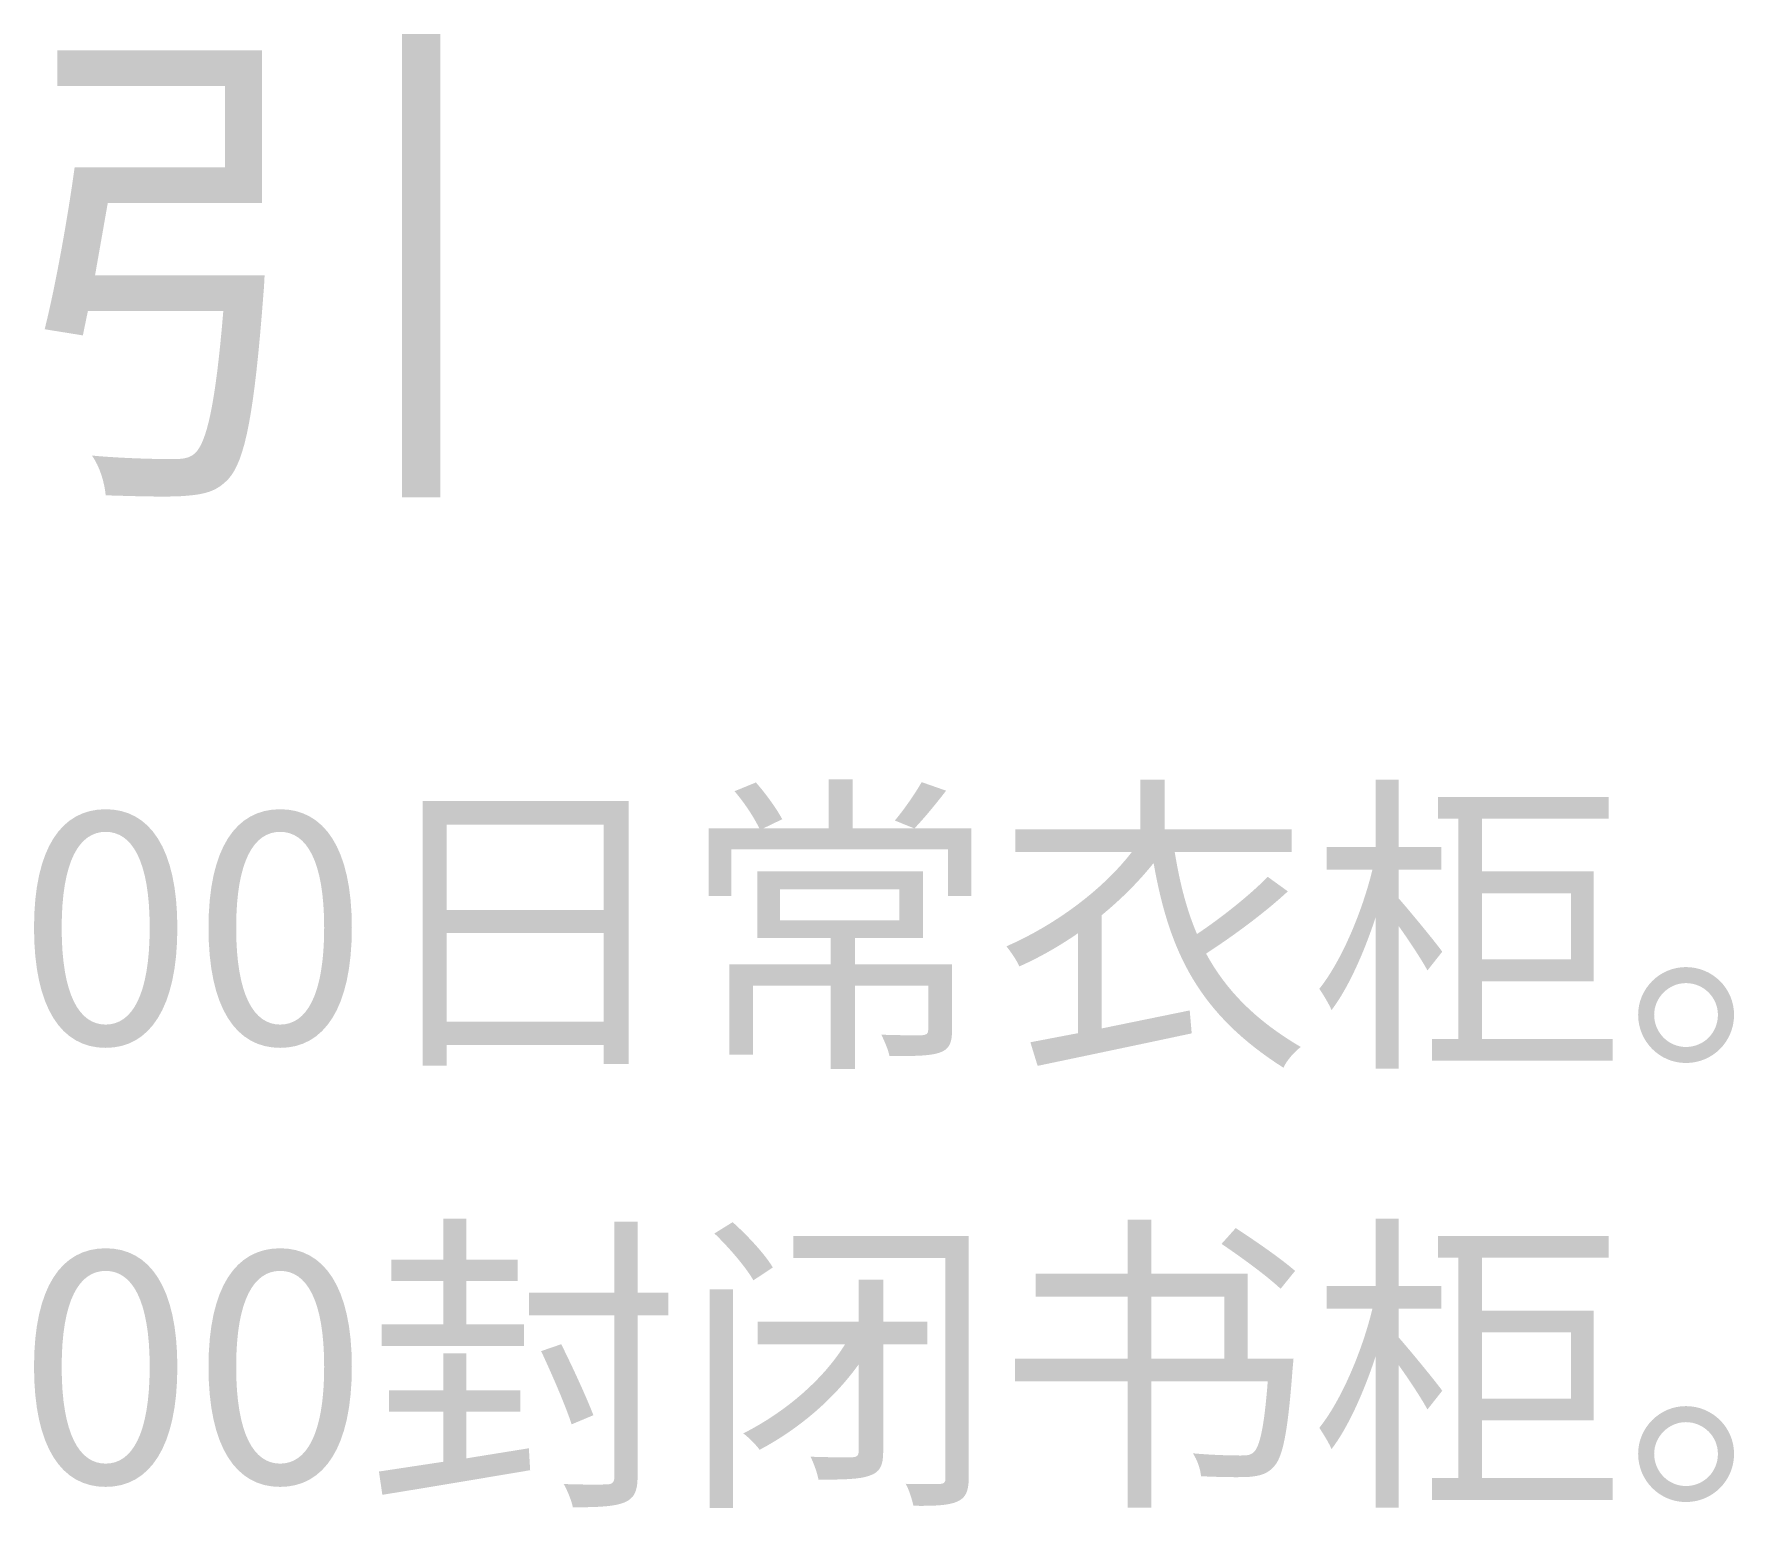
# Model space of a CAD drawing. Header units: millimetres. Extents: x -4600 to 229000, y -4300 to 19460.
# Drawn here: x 101007 to 102556, y 14572 to 15915 of the extents above; entities that cross this region are included whole.
import ezdxf

# ---------------------------------------------------------------- set-up
doc = ezdxf.new("R2010")
doc.units = ezdxf.units.MM
doc.header["$LTSCALE"] = 100
doc.layers.add('A-NOTE', color=7, linetype='Continuous', lineweight=18)

# ---------------------------------------------------------------- blocks, each defined once
blk = doc.blocks.new('A03_SHEET')
at = {"layer": 'A-NOTE'}
for points in [[(21342.1, 15915), (21342.1, 15492.9), (21376.9, 15492.9), (21376.9, 15915), (21342.1, 15915)], [(21379.8, 14835.7), (21379.8, 14798.4), (21332.5, 14798.4), (21332.5, 14778.9), (21379.8, 14778.9), (21379.8, 14739.4), (21323.6, 14739.4), (21323.6, 14719.6), (21453.4, 14719.6), (21453.4, 14739.4), (21400.7, 14739.4), (21400.7, 14778.9), (21447.4, 14778.9), (21447.4, 14798.4), (21400.7, 14798.4), (21400.7, 14835.7), (21379.8, 14835.7)], [(21622.5, 14771.2), (21622.5, 14572.1), (21643.7, 14572.1), (21643.7, 14771.2), (21622.5, 14771.2)]]:
    blk.add_hatch(color=256, dxfattribs=at).paths.add_polyline_path(points)
h = blk.add_hatch(color=256, dxfattribs=at)
edge = h.paths.add_edge_path()
edge.add_spline(control_points=[(21043.8, 15793.5), (21037.4, 15746.6), (21026.2, 15684.5), (21016.5, 15646)], knot_values=[0, 0, 0, 0, 1, 1, 1, 1], degree=3, periodic=0)
edge.add_line((21016.5, 15646), (21051.3, 15640.4))
edge.add_line((21051.3, 15640.4), (21055.9, 15662.7))
edge.add_line((21055.9, 15662.7), (21179.3, 15662.7))
edge.add_spline(control_points=[(21179.3, 15662.7), (21172.3, 15578.7), (21164.4, 15543), (21153.3, 15532.8)], knot_values=[0, 0, 0, 0, 1, 1, 1, 1], degree=3, periodic=0)
edge.add_spline(control_points=[(21153.3, 15532.8), (21148.2, 15528.6), (21143.1, 15527.7), (21132.9, 15527.7), (21121.8, 15527.7), (21090.7, 15528.1), (21059.6, 15530.9)], knot_values=[0, 0, 0, 0, 1, 1, 1, 2, 2, 2, 2], degree=3, periodic=0)
edge.add_spline(control_points=[(21059.6, 15530.9), (21066.6, 15521.2), (21071.2, 15505.9), (21072.1, 15494.7)], knot_values=[0, 0, 0, 0, 1, 1, 1, 1], degree=3, periodic=0)
edge.add_spline(control_points=[(21072.1, 15494.7), (21101.8, 15493.8), (21131.1, 15492.9), (21145.9, 15494.3), (21163.1, 15495.7), (21173.3, 15498.5), (21183.5, 15509.1), (21199.2, 15525.8), (21207.6, 15569.4), (21215.9, 15678.9)], knot_values=[0, 0, 0, 0, 1, 1, 1, 2, 2, 2, 3, 3, 3, 3], degree=3, periodic=0)
edge.add_spline(control_points=[(21215.9, 15678.9), (21216.4, 15684), (21216.9, 15695.1), (21216.9, 15695.1)], knot_values=[0, 0, 0, 0, 1, 1, 1, 1], degree=3, periodic=0)
edge.add_line((21216.9, 15695.1), (21062.4, 15695.1))
edge.add_line((21062.4, 15695.1), (21074, 15761))
edge.add_line((21074, 15761), (21214.5, 15761))
edge.add_line((21214.5, 15761), (21214.5, 15900.2))
edge.add_line((21214.5, 15900.2), (21028.1, 15900.2))
edge.add_line((21028.1, 15900.2), (21028.1, 15867.7))
edge.add_line((21028.1, 15867.7), (21180.7, 15867.7))
edge.add_line((21180.7, 15867.7), (21180.7, 15793.5))
edge.add_line((21180.7, 15793.5), (21043.8, 15793.5))
h = blk.add_hatch(color=256, dxfattribs=at)
edge = h.paths.add_edge_path()
edge.add_spline(control_points=[(21645.1, 15225.1), (21653.7, 15215.3), (21663.1, 15201), (21667.7, 15191.2)], knot_values=[0, 0, 0, 0, 1, 1, 1, 1], degree=3, periodic=0)
edge.add_line((21667.7, 15191.2), (21621.6, 15191.2))
edge.add_line((21621.6, 15191.2), (21621.6, 15129.7))
edge.add_line((21621.6, 15129.7), (21642.2, 15129.7))
edge.add_line((21642.2, 15129.7), (21642.2, 15172.3))
edge.add_line((21642.2, 15172.3), (21839.6, 15172.3))
edge.add_line((21839.6, 15172.3), (21839.6, 15129.7))
edge.add_line((21839.6, 15129.7), (21860.8, 15129.7))
edge.add_line((21860.8, 15129.7), (21860.8, 15191.2))
edge.add_line((21860.8, 15191.2), (21752.8, 15191.2))
edge.add_line((21752.8, 15191.2), (21752.8, 15235.9))
edge.add_line((21752.8, 15235.9), (21731, 15235.9))
edge.add_line((21731, 15235.9), (21731, 15191.2))
edge.add_line((21731, 15191.2), (21671.2, 15191.2))
edge.add_line((21671.2, 15191.2), (21688.6, 15199.6))
edge.add_spline(control_points=[(21688.6, 15199.6), (21683.8, 15208.7), (21673.7, 15222.8), (21664.6, 15233.1)], knot_values=[0, 0, 0, 0, 1, 1, 1, 1], degree=3, periodic=0)
edge.add_line((21664.6, 15233.1), (21645.1, 15225.1))
edge = h.paths.add_edge_path(flags=0)
edge.add_spline(control_points=[(21815.6, 15233.4), (21809.8, 15223), (21799.2, 15207.9), (21791.2, 15198.4)], knot_values=[0, 0, 0, 0, 1, 1, 1, 1], degree=3, periodic=0)
edge.add_line((21791.2, 15198.4), (21809, 15191.2))
edge.add_spline(control_points=[(21809, 15191.2), (21817.3, 15199.8), (21828.2, 15213), (21837.9, 15225.6)], knot_values=[0, 0, 0, 0, 1, 1, 1, 1], degree=3, periodic=0)
edge.add_line((21837.9, 15225.6), (21815.6, 15233.4))
h = blk.add_hatch(color=256, dxfattribs=at)
edge = h.paths.add_edge_path()
edge.add_line((22015, 15235.7), (22015, 15190.4))
edge.add_line((22015, 15190.4), (21900.9, 15190.4))
edge.add_line((21900.9, 15190.4), (21900.9, 15169.8))
edge.add_line((21900.9, 15169.8), (22007.2, 15169.8))
edge.add_spline(control_points=[(22007.2, 15169.8), (21981.1, 15135.7), (21937.6, 15103.3), (21892.9, 15083.8)], knot_values=[0, 0, 0, 0, 1, 1, 1, 1], degree=3, periodic=0)
edge.add_spline(control_points=[(21892.9, 15083.8), (21896.3, 15079.5), (21902.4, 15070.9), (21904.7, 15065.5)], knot_values=[0, 0, 0, 0, 1, 1, 1, 1], degree=3, periodic=0)
edge.add_spline(control_points=[(21904.7, 15065.5), (21923.3, 15073.8), (21941.3, 15084.1), (21958.2, 15095.8)], knot_values=[0, 0, 0, 0, 1, 1, 1, 1], degree=3, periodic=0)
edge.add_line((21958.2, 15095.8), (21958.2, 15004.7))
edge.add_line((21958.2, 15004.7), (21914.7, 14996.4))
edge.add_line((21914.7, 14996.4), (21921.3, 14974.9))
edge.add_spline(control_points=[(21921.3, 14974.9), (21958.5, 14982.7), (22012.1, 14993.9), (22061.7, 15004.5)], knot_values=[0, 0, 0, 0, 1, 1, 1, 1], degree=3, periodic=0)
edge.add_line((22061.7, 15004.5), (22059.9, 15025.4))
edge.add_line((22059.9, 15025.4), (21979.7, 15009))
edge.add_line((21979.7, 15009), (21979.7, 15112.2))
edge.add_spline(control_points=[(21979.7, 15112.2), (21997.5, 15126.8), (22013.5, 15142.8), (22027, 15159.7)], knot_values=[0, 0, 0, 0, 1, 1, 1, 1], degree=3, periodic=0)
edge.add_spline(control_points=[(22027, 15159.7), (22041.3, 15077.8), (22068.8, 15021.9), (22145.3, 14973.2)], knot_values=[0, 0, 0, 0, 1, 1, 1, 1], degree=3, periodic=0)
edge.add_spline(control_points=[(22145.3, 14973.2), (22148.2, 14979.8), (22155.3, 14987.8), (22161.1, 14992.1)], knot_values=[0, 0, 0, 0, 1, 1, 1, 1], degree=3, periodic=0)
edge.add_spline(control_points=[(22161.1, 14992.1), (22119.5, 15016.5), (22092.9, 15044), (22074.8, 15077.2)], knot_values=[0, 0, 0, 0, 1, 1, 1, 1], degree=3, periodic=0)
edge.add_spline(control_points=[(22074.8, 15077.2), (22098.3, 15092.4), (22127.8, 15113.9), (22149.3, 15133.9)], knot_values=[0, 0, 0, 0, 1, 1, 1, 1], degree=3, periodic=0)
edge.add_line((22149.3, 15133.9), (22131, 15147.1))
edge.add_spline(control_points=[(22131, 15147.1), (22114.7, 15130.5), (22088.9, 15109.9), (22066.5, 15095)], knot_values=[0, 0, 0, 0, 1, 1, 1, 1], degree=3, periodic=0)
edge.add_spline(control_points=[(22066.5, 15095), (22057.1, 15117), (22050.8, 15141.7), (22046.2, 15169.8)], knot_values=[0, 0, 0, 0, 1, 1, 1, 1], degree=3, periodic=0)
edge.add_line((22046.2, 15169.8), (22152.8, 15169.8))
edge.add_line((22152.8, 15169.8), (22152.8, 15190.4))
edge.add_line((22152.8, 15190.4), (22037, 15190.4))
edge.add_line((22037, 15190.4), (22037, 15235.7))
edge.add_line((22037, 15235.7), (22015, 15235.7))
h = blk.add_hatch(color=256, dxfattribs=at)
edge = h.paths.add_edge_path()
edge.add_line((22229.2, 15235.7), (22229.2, 15174.3))
edge.add_line((22229.2, 15174.3), (22184.8, 15174.3))
edge.add_line((22184.8, 15174.3), (22184.8, 15153.7))
edge.add_line((22184.8, 15153.7), (22226.4, 15153.7))
edge.add_spline(control_points=[(22226.4, 15153.7), (22216.9, 15114.2), (22197.4, 15069.2), (22178, 15045.1)], knot_values=[0, 0, 0, 0, 1, 1, 1, 1], degree=3, periodic=0)
edge.add_spline(control_points=[(22178, 15045.1), (22181.4, 15040), (22186.8, 15031.4), (22189.1, 15025.7)], knot_values=[0, 0, 0, 0, 1, 1, 1, 1], degree=3, periodic=0)
edge.add_spline(control_points=[(22189.1, 15025.7), (22204, 15045.1), (22218.4, 15077.2), (22229.2, 15109.9)], knot_values=[0, 0, 0, 0, 1, 1, 1, 1], degree=3, periodic=0)
edge.add_line((22229.2, 15109.9), (22229.2, 14972.4))
edge.add_line((22229.2, 14972.4), (22250.2, 14972.4))
edge.add_line((22250.2, 14972.4), (22250.2, 15102.4))
edge.add_spline(control_points=[(22250.2, 15102.4), (22260.2, 15088.4), (22271.7, 15070.9), (22276.5, 15061.8)], knot_values=[0, 0, 0, 0, 1, 1, 1, 1], degree=3, periodic=0)
edge.add_line((22276.5, 15061.8), (22290, 15078.9))
edge.add_spline(control_points=[(22290, 15078.9), (22284.3, 15087), (22259.3, 15117.3), (22250.2, 15127.6)], knot_values=[0, 0, 0, 0, 1, 1, 1, 1], degree=3, periodic=0)
edge.add_line((22250.2, 15127.6), (22250.2, 15153.7))
edge.add_line((22250.2, 15153.7), (22289.1, 15153.7))
edge.add_line((22289.1, 15153.7), (22289.1, 15174.3))
edge.add_line((22289.1, 15174.3), (22250.2, 15174.3))
edge.add_line((22250.2, 15174.3), (22250.2, 15235.7))
edge.add_line((22250.2, 15235.7), (22229.2, 15235.7))
h = blk.add_hatch(color=256, dxfattribs=at)
h.paths.add_polyline_path([(21360.9, 15216.2), (21360.9, 14975.2), (21382.9, 14975.2), (21382.9, 14993.9), (21525.9, 14993.9), (21525.9, 14976.7), (21548.8, 14976.7), (21548.8, 15216.2), (21360.9, 15216.2)])
h.paths.add_polyline_path([(21382.9, 15095.8), (21525.9, 15095.8), (21525.9, 15015.3), (21382.9, 15015.3), (21382.9, 15095.8)], flags=0)
h.paths.add_polyline_path([(21382.9, 15117), (21382.9, 15194.7), (21525.9, 15194.7), (21525.9, 15117), (21382.9, 15117)], flags=0)
h = blk.add_hatch(color=256, dxfattribs=at)
h.paths.add_polyline_path([(22280.8, 14999.3), (22280.8, 14979.5), (22445.3, 14979.5), (22445.3, 14999.3), (22326.1, 14999.3), (22326.1, 15052), (22428.1, 15052), (22428.1, 15152), (22326.1, 15152), (22326.1, 15200.1), (22441.5, 15200.1), (22441.5, 15219.9), (22286, 15219.9), (22286, 15200.1), (22304.6, 15200.1), (22304.6, 14999.3), (22280.8, 14999.3)])
h.paths.add_polyline_path([(22326.1, 15132.2), (22407.2, 15132.2), (22407.2, 15071.8), (22326.1, 15071.8), (22326.1, 15132.2)], flags=0)
h = blk.add_hatch(color=256, dxfattribs=at)
edge = h.paths.add_edge_path()
edge.add_spline(control_points=[(21072.1, 14991.3), (21111.9, 14991.3), (21137.4, 15027.4), (21137.4, 15100.7), (21137.4, 15173.5), (21111.9, 15208.7), (21072.1, 15208.7), (21032, 15208.7), (21006.8, 15173.5), (21006.8, 15100.7), (21006.8, 15027.4), (21032, 14991.3), (21072.1, 14991.3)], knot_values=[0, 0, 0, 0, 1, 1, 1, 2, 2, 2, 3, 3, 3, 4, 4, 4, 4], degree=3, periodic=0)
edge = h.paths.add_edge_path(flags=0)
edge.add_spline(control_points=[(21072.1, 15012.5), (21048.3, 15012.5), (21032, 15039.1), (21032, 15100.7), (21032, 15162), (21048.3, 15188.1), (21072.1, 15188.1), (21095.9, 15188.1), (21112.2, 15162), (21112.2, 15100.7), (21112.2, 15039.1), (21095.9, 15012.5), (21072.1, 15012.5)], knot_values=[0, 0, 0, 0, 1, 1, 1, 2, 2, 2, 3, 3, 3, 4, 4, 4, 4], degree=3, periodic=0)
h = blk.add_hatch(color=256, dxfattribs=at)
edge = h.paths.add_edge_path()
edge.add_spline(control_points=[(21231.1, 14991.3), (21270.9, 14991.3), (21296.4, 15027.4), (21296.4, 15100.7), (21296.4, 15173.5), (21270.9, 15208.7), (21231.1, 15208.7), (21191, 15208.7), (21165.8, 15173.5), (21165.8, 15100.7), (21165.8, 15027.4), (21191, 14991.3), (21231.1, 14991.3)], knot_values=[0, 0, 0, 0, 1, 1, 1, 2, 2, 2, 3, 3, 3, 4, 4, 4, 4], degree=3, periodic=0)
edge = h.paths.add_edge_path(flags=0)
edge.add_spline(control_points=[(21231.1, 15012.5), (21207.3, 15012.5), (21191, 15039.1), (21191, 15100.7), (21191, 15162), (21207.3, 15188.1), (21231.1, 15188.1), (21254.9, 15188.1), (21271.2, 15162), (21271.2, 15100.7), (21271.2, 15039.1), (21254.9, 15012.5), (21231.1, 15012.5)], knot_values=[0, 0, 0, 0, 1, 1, 1, 2, 2, 2, 3, 3, 3, 4, 4, 4, 4], degree=3, periodic=0)
h = blk.add_hatch(color=256, dxfattribs=at)
edge = h.paths.add_edge_path()
edge.add_line((21640.5, 15067.5), (21640.5, 14985))
edge.add_line((21640.5, 14985), (21662, 14985))
edge.add_line((21662, 14985), (21662, 15048))
edge.add_line((21662, 15048), (21732.8, 15048))
edge.add_line((21732.8, 15048), (21732.8, 14972.1))
edge.add_line((21732.8, 14972.1), (21754.8, 14972.1))
edge.add_line((21754.8, 14972.1), (21754.8, 15048))
edge.add_line((21754.8, 15048), (21821.6, 15048))
edge.add_line((21821.6, 15048), (21821.6, 15007.6))
edge.add_spline(control_points=[(21821.6, 15007.6), (21821.6, 15004.2), (21820.4, 15003.3), (21815.8, 15002.7)], knot_values=[0, 0, 0, 0, 1, 1, 1, 1], degree=3, periodic=0)
edge.add_spline(control_points=[(21815.8, 15002.7), (21811.3, 15002.7), (21796.1, 15002.7), (21778.9, 15003.3)], knot_values=[0, 0, 0, 0, 1, 1, 1, 1], degree=3, periodic=0)
edge.add_spline(control_points=[(21778.9, 15003.3), (21781.7, 14997.6), (21785.2, 14989.6), (21786.3, 14983.8)], knot_values=[0, 0, 0, 0, 1, 1, 1, 1], degree=3, periodic=0)
edge.add_spline(control_points=[(21786.3, 14983.8), (21808.7, 14983.8), (21823, 14983.8), (21832.2, 14987), (21841.1, 14990.1), (21843.3, 14996.1), (21843.3, 15007.3)], knot_values=[0, 0, 0, 0, 1, 1, 1, 2, 2, 2, 2], degree=3, periodic=0)
edge.add_line((21843.3, 15007.3), (21843.3, 15067.5))
edge.add_line((21843.3, 15067.5), (21754.8, 15067.5))
edge.add_line((21754.8, 15067.5), (21754.8, 15091.3))
edge.add_line((21754.8, 15091.3), (21817, 15091.3))
edge.add_line((21817, 15091.3), (21817, 15152))
edge.add_line((21817, 15152), (21666, 15152))
edge.add_line((21666, 15152), (21666, 15091.3))
edge.add_line((21666, 15091.3), (21732.8, 15091.3))
edge.add_line((21732.8, 15091.3), (21732.8, 15067.5))
edge.add_line((21732.8, 15067.5), (21640.5, 15067.5))
h.paths.add_polyline_path([(21686.6, 15135.7), (21795.2, 15135.7), (21795.2, 15107.6), (21686.6, 15107.6), (21686.6, 15135.7)], flags=0)
h = blk.add_hatch(color=256, dxfattribs=at)
edge = h.paths.add_edge_path()
edge.add_spline(control_points=[(22512, 15064.9), (22488.2, 15064.9), (22468.5, 15045.4), (22468.5, 15021.4), (22468.5, 14997), (22488.2, 14977.5), (22512, 14977.5), (22536.4, 14977.5), (22555.9, 14997), (22555.9, 15021.4), (22555.9, 15045.4), (22536.4, 15064.9), (22512, 15064.9)], knot_values=[0, 0, 0, 0, 1, 1, 1, 2, 2, 2, 3, 3, 3, 4, 4, 4, 4], degree=3, periodic=0)
edge = h.paths.add_edge_path(flags=0)
edge.add_spline(control_points=[(22512, 14992.1), (22496.3, 14992.1), (22483.1, 15005), (22483.1, 15021.4), (22483.1, 15037.1), (22496.3, 15050.3), (22512, 15050.3), (22528.3, 15050.3), (22541.2, 15037.1), (22541.2, 15021.4), (22541.2, 15005), (22528.3, 14992.1), (22512, 14992.1)], knot_values=[0, 0, 0, 0, 1, 1, 1, 2, 2, 2, 3, 3, 3, 4, 4, 4, 4], degree=3, periodic=0)
h = blk.add_hatch(color=256, dxfattribs=at)
edge = h.paths.add_edge_path()
edge.add_line((21535.6, 14832.8), (21535.6, 14768.3))
edge.add_line((21535.6, 14768.3), (21457.7, 14768.3))
edge.add_line((21457.7, 14768.3), (21457.7, 14747.7))
edge.add_line((21457.7, 14747.7), (21535.6, 14747.7))
edge.add_line((21535.6, 14747.7), (21535.6, 14600.2))
edge.add_spline(control_points=[(21535.6, 14600.2), (21535.6, 14595.3), (21533.6, 14593.6), (21528.5, 14593.6)], knot_values=[0, 0, 0, 0, 1, 1, 1, 1], degree=3, periodic=0)
edge.add_spline(control_points=[(21528.5, 14593.6), (21523.6, 14593.3), (21507.6, 14593.3), (21489.5, 14593.9)], knot_values=[0, 0, 0, 0, 1, 1, 1, 1], degree=3, periodic=0)
edge.add_spline(control_points=[(21489.5, 14593.9), (21493, 14587.8), (21496.7, 14578.4), (21497.8, 14572.7)], knot_values=[0, 0, 0, 0, 1, 1, 1, 1], degree=3, periodic=0)
edge.add_spline(control_points=[(21497.8, 14572.7), (21521.6, 14572.7), (21535.9, 14573.5), (21544.5, 14577), (21553.1, 14580.4), (21556.8, 14586.7), (21556.8, 14600.2)], knot_values=[0, 0, 0, 0, 1, 1, 1, 2, 2, 2, 2], degree=3, periodic=0)
edge.add_line((21556.8, 14600.2), (21556.8, 14747.7))
edge.add_line((21556.8, 14747.7), (21584.9, 14747.7))
edge.add_line((21584.9, 14747.7), (21584.9, 14768.3))
edge.add_line((21584.9, 14768.3), (21556.8, 14768.3))
edge.add_line((21556.8, 14768.3), (21556.8, 14832.8))
edge.add_line((21556.8, 14832.8), (21535.6, 14832.8))
edge = h.paths.add_edge_path(flags=0)
edge.add_spline(control_points=[(21468.9, 14715), (21478.9, 14693.6), (21491.2, 14665.2), (21496.7, 14648.3)], knot_values=[0, 0, 0, 0, 1, 1, 1, 1], degree=3, periodic=0)
edge.add_line((21496.7, 14648.3), (21516.5, 14656.6))
edge.add_spline(control_points=[(21516.5, 14656.6), (21510.4, 14672.6), (21497.5, 14700.7), (21487.2, 14721.3)], knot_values=[0, 0, 0, 0, 1, 1, 1, 1], degree=3, periodic=0)
edge.add_line((21487.2, 14721.3), (21468.9, 14715))
h = blk.add_hatch(color=256, dxfattribs=at)
edge = h.paths.add_edge_path()
edge.add_spline(control_points=[(21626.8, 14822.2), (21640.2, 14809.3), (21655.7, 14791.2), (21662.3, 14779.5)], knot_values=[0, 0, 0, 0, 1, 1, 1, 1], degree=3, periodic=0)
edge.add_line((21662.3, 14779.5), (21680, 14791.2))
edge.add_spline(control_points=[(21680, 14791.2), (21672.9, 14803.3), (21656.8, 14820.5), (21643.4, 14832.5)], knot_values=[0, 0, 0, 0, 1, 1, 1, 1], degree=3, periodic=0)
edge.add_line((21643.4, 14832.5), (21626.8, 14822.2))
h = blk.add_hatch(color=256, dxfattribs=at)
edge = h.paths.add_edge_path()
edge.add_line((21919.5, 14785.5), (21919.5, 14764.6))
edge.add_line((21919.5, 14764.6), (22003.2, 14764.6))
edge.add_line((22003.2, 14764.6), (22003.2, 14708.2))
edge.add_line((22003.2, 14708.2), (21900.6, 14708.2))
edge.add_line((21900.6, 14708.2), (21900.6, 14687.5))
edge.add_line((21900.6, 14687.5), (22003.2, 14687.5))
edge.add_line((22003.2, 14687.5), (22003.2, 14572.4))
edge.add_line((22003.2, 14572.4), (22025, 14572.4))
edge.add_line((22025, 14572.4), (22025, 14687.5))
edge.add_line((22025, 14687.5), (22131, 14687.5))
edge.add_spline(control_points=[(22131, 14687.5), (22127.8, 14646), (22123.8, 14627.9), (22118.1, 14622.8), (22115.2, 14620.2), (22112.1, 14619.9), (22106.1, 14619.9), (22099.5, 14619.9), (22080.8, 14620.2), (22062.8, 14621.9)], knot_values=[0, 0, 0, 0, 1, 1, 1, 2, 2, 2, 3, 3, 3, 3], degree=3, periodic=0)
edge.add_spline(control_points=[(22062.8, 14621.9), (22066.8, 14615.9), (22069.7, 14607.3), (22070.2, 14601)], knot_values=[0, 0, 0, 0, 1, 1, 1, 1], degree=3, periodic=0)
edge.add_spline(control_points=[(22070.2, 14601), (22087.7, 14600.2), (22104.9, 14599.9), (22113.8, 14600.4)], knot_values=[0, 0, 0, 0, 1, 1, 1, 1], degree=3, periodic=0)
edge.add_spline(control_points=[(22113.8, 14600.4), (22123.8, 14601.3), (22130.4, 14603), (22136.1, 14609.3)], knot_values=[0, 0, 0, 0, 1, 1, 1, 1], degree=3, periodic=0)
edge.add_spline(control_points=[(22136.1, 14609.3), (22144.7, 14617.6), (22149.3, 14640.8), (22153.6, 14698.4)], knot_values=[0, 0, 0, 0, 1, 1, 1, 1], degree=3, periodic=0)
edge.add_spline(control_points=[(22153.6, 14698.4), (22153.9, 14701.6), (22154.5, 14708.2), (22154.5, 14708.2)], knot_values=[0, 0, 0, 0, 1, 1, 1, 1], degree=3, periodic=0)
edge.add_line((22154.5, 14708.2), (22112.6, 14708.2))
edge.add_line((22112.6, 14708.2), (22112.6, 14785.5))
edge.add_line((22112.6, 14785.5), (22025, 14785.5))
edge.add_line((22025, 14785.5), (22025, 14834.8))
edge.add_line((22025, 14834.8), (22003.2, 14834.8))
edge.add_line((22003.2, 14834.8), (22003.2, 14785.5))
edge.add_line((22003.2, 14785.5), (21919.5, 14785.5))
h.paths.add_polyline_path([(22025, 14708.2), (22025, 14764.6), (22091.4, 14764.6), (22091.4, 14708.2), (22025, 14708.2)], flags=0)
edge = h.paths.add_edge_path(flags=0)
edge.add_spline(control_points=[(22088.9, 14812.7), (22107.2, 14800.4), (22131, 14782.9), (22142.7, 14771.8)], knot_values=[0, 0, 0, 0, 1, 1, 1, 1], degree=3, periodic=0)
edge.add_line((22142.7, 14771.8), (22155.9, 14788.1))
edge.add_spline(control_points=[(22155.9, 14788.1), (22143.9, 14798.7), (22119.5, 14815.6), (22101.8, 14827.1)], knot_values=[0, 0, 0, 0, 1, 1, 1, 1], degree=3, periodic=0)
edge.add_line((22101.8, 14827.1), (22088.9, 14812.7))
h = blk.add_hatch(color=256, dxfattribs=at)
edge = h.paths.add_edge_path()
edge.add_line((22229.2, 14835.7), (22229.2, 14774.3))
edge.add_line((22229.2, 14774.3), (22184.8, 14774.3))
edge.add_line((22184.8, 14774.3), (22184.8, 14753.7))
edge.add_line((22184.8, 14753.7), (22226.4, 14753.7))
edge.add_spline(control_points=[(22226.4, 14753.7), (22216.9, 14714.2), (22197.4, 14669.2), (22178, 14645.1)], knot_values=[0, 0, 0, 0, 1, 1, 1, 1], degree=3, periodic=0)
edge.add_spline(control_points=[(22178, 14645.1), (22181.4, 14640), (22186.8, 14631.4), (22189.1, 14625.7)], knot_values=[0, 0, 0, 0, 1, 1, 1, 1], degree=3, periodic=0)
edge.add_spline(control_points=[(22189.1, 14625.7), (22204, 14645.1), (22218.4, 14677.2), (22229.2, 14709.9)], knot_values=[0, 0, 0, 0, 1, 1, 1, 1], degree=3, periodic=0)
edge.add_line((22229.2, 14709.9), (22229.2, 14572.4))
edge.add_line((22229.2, 14572.4), (22250.2, 14572.4))
edge.add_line((22250.2, 14572.4), (22250.2, 14702.4))
edge.add_spline(control_points=[(22250.2, 14702.4), (22260.2, 14688.4), (22271.7, 14670.9), (22276.5, 14661.8)], knot_values=[0, 0, 0, 0, 1, 1, 1, 1], degree=3, periodic=0)
edge.add_line((22276.5, 14661.8), (22290, 14678.9))
edge.add_spline(control_points=[(22290, 14678.9), (22284.3, 14687), (22259.3, 14717.3), (22250.2, 14727.6)], knot_values=[0, 0, 0, 0, 1, 1, 1, 1], degree=3, periodic=0)
edge.add_line((22250.2, 14727.6), (22250.2, 14753.7))
edge.add_line((22250.2, 14753.7), (22289.1, 14753.7))
edge.add_line((22289.1, 14753.7), (22289.1, 14774.3))
edge.add_line((22289.1, 14774.3), (22250.2, 14774.3))
edge.add_line((22250.2, 14774.3), (22250.2, 14835.7))
edge.add_line((22250.2, 14835.7), (22229.2, 14835.7))
h = blk.add_hatch(color=256, dxfattribs=at)
edge = h.paths.add_edge_path()
edge.add_line((21698.7, 14819.9), (21698.7, 14799.8))
edge.add_line((21698.7, 14799.8), (21837.3, 14799.8))
edge.add_line((21837.3, 14799.8), (21837.3, 14599.3))
edge.add_spline(control_points=[(21837.3, 14599.3), (21837.3, 14595.3), (21836.2, 14594.1), (21831.9, 14593.9)], knot_values=[0, 0, 0, 0, 1, 1, 1, 1], degree=3, periodic=0)
edge.add_spline(control_points=[(21831.9, 14593.9), (21828.2, 14593.9), (21814.4, 14593.9), (21801.2, 14594.1)], knot_values=[0, 0, 0, 0, 1, 1, 1, 1], degree=3, periodic=0)
edge.add_spline(control_points=[(21801.2, 14594.1), (21804.1, 14588.7), (21807, 14579.5), (21808.1, 14574.1)], knot_values=[0, 0, 0, 0, 1, 1, 1, 1], degree=3, periodic=0)
edge.add_spline(control_points=[(21808.1, 14574.1), (21827.3, 14573.8), (21839.9, 14574.4), (21847.9, 14577.8), (21855.7, 14581.2), (21858.5, 14587.3), (21858.5, 14599.3)], knot_values=[0, 0, 0, 0, 1, 1, 1, 2, 2, 2, 2], degree=3, periodic=0)
edge.add_line((21858.5, 14599.3), (21858.5, 14819.9))
edge.add_line((21858.5, 14819.9), (21698.7, 14819.9))
edge = h.paths.add_edge_path(flags=0)
edge.add_line((21758.3, 14780.1), (21758.3, 14741.7))
edge.add_line((21758.3, 14741.7), (21666.3, 14741.7))
edge.add_line((21666.3, 14741.7), (21666.3, 14721.3))
edge.add_line((21666.3, 14721.3), (21745.9, 14721.3))
edge.add_spline(control_points=[(21745.9, 14721.3), (21726.5, 14689.8), (21692.4, 14660), (21653.1, 14640)], knot_values=[0, 0, 0, 0, 1, 1, 1, 1], degree=3, periodic=0)
edge.add_spline(control_points=[(21653.1, 14640), (21658, 14636.5), (21664.9, 14629.4), (21668, 14625.1)], knot_values=[0, 0, 0, 0, 1, 1, 1, 1], degree=3, periodic=0)
edge.add_spline(control_points=[(21668, 14625.1), (21704.7, 14644.6), (21735.9, 14671.8), (21758.3, 14703)], knot_values=[0, 0, 0, 0, 1, 1, 1, 1], degree=3, periodic=0)
edge.add_line((21758.3, 14703), (21758.3, 14624.2))
edge.add_spline(control_points=[(21758.3, 14624.2), (21758.3, 14619.6), (21756.8, 14618.5), (21752.2, 14618.2)], knot_values=[0, 0, 0, 0, 1, 1, 1, 1], degree=3, periodic=0)
edge.add_spline(control_points=[(21752.2, 14618.2), (21747.4, 14618.2), (21731.3, 14618.2), (21714.4, 14618.8)], knot_values=[0, 0, 0, 0, 1, 1, 1, 1], degree=3, periodic=0)
edge.add_spline(control_points=[(21714.4, 14618.8), (21717.3, 14612.8), (21720.7, 14603.6), (21721.6, 14597.9)], knot_values=[0, 0, 0, 0, 1, 1, 1, 1], degree=3, periodic=0)
edge.add_spline(control_points=[(21721.6, 14597.9), (21744.5, 14597.9), (21759.4, 14598.2), (21768.3, 14601.6)], knot_values=[0, 0, 0, 0, 1, 1, 1, 1], degree=3, periodic=0)
edge.add_spline(control_points=[(21768.3, 14601.6), (21777.7, 14604.7), (21780.6, 14610.8), (21780.6, 14623.6)], knot_values=[0, 0, 0, 0, 1, 1, 1, 1], degree=3, periodic=0)
edge.add_line((21780.6, 14623.6), (21780.6, 14721.3))
edge.add_line((21780.6, 14721.3), (21820.7, 14721.3))
edge.add_line((21820.7, 14721.3), (21820.7, 14741.7))
edge.add_line((21820.7, 14741.7), (21780.6, 14741.7))
edge.add_line((21780.6, 14741.7), (21780.6, 14780.1))
edge.add_line((21780.6, 14780.1), (21758.3, 14780.1))
h = blk.add_hatch(color=256, dxfattribs=at)
h.paths.add_polyline_path([(22280.8, 14599.3), (22280.8, 14579.5), (22445.3, 14579.5), (22445.3, 14599.3), (22326.1, 14599.3), (22326.1, 14652), (22428.1, 14652), (22428.1, 14752), (22326.1, 14752), (22326.1, 14800.1), (22441.5, 14800.1), (22441.5, 14819.9), (22286, 14819.9), (22286, 14800.1), (22304.6, 14800.1), (22304.6, 14599.3), (22280.8, 14599.3)])
h.paths.add_polyline_path([(22326.1, 14732.2), (22407.2, 14732.2), (22407.2, 14671.8), (22326.1, 14671.8), (22326.1, 14732.2)], flags=0)
h = blk.add_hatch(color=256, dxfattribs=at)
edge = h.paths.add_edge_path()
edge.add_spline(control_points=[(21072.1, 14591.3), (21111.9, 14591.3), (21137.4, 14627.4), (21137.4, 14700.7), (21137.4, 14773.5), (21111.9, 14808.7), (21072.1, 14808.7), (21032, 14808.7), (21006.8, 14773.5), (21006.8, 14700.7), (21006.8, 14627.4), (21032, 14591.3), (21072.1, 14591.3)], knot_values=[0, 0, 0, 0, 1, 1, 1, 2, 2, 2, 3, 3, 3, 4, 4, 4, 4], degree=3, periodic=0)
edge = h.paths.add_edge_path(flags=0)
edge.add_spline(control_points=[(21072.1, 14612.5), (21048.3, 14612.5), (21032, 14639.1), (21032, 14700.7), (21032, 14762), (21048.3, 14788.1), (21072.1, 14788.1), (21095.9, 14788.1), (21112.2, 14762), (21112.2, 14700.7), (21112.2, 14639.1), (21095.9, 14612.5), (21072.1, 14612.5)], knot_values=[0, 0, 0, 0, 1, 1, 1, 2, 2, 2, 3, 3, 3, 4, 4, 4, 4], degree=3, periodic=0)
h = blk.add_hatch(color=256, dxfattribs=at)
edge = h.paths.add_edge_path()
edge.add_spline(control_points=[(21231.1, 14591.3), (21270.9, 14591.3), (21296.4, 14627.4), (21296.4, 14700.7), (21296.4, 14773.5), (21270.9, 14808.7), (21231.1, 14808.7), (21191, 14808.7), (21165.8, 14773.5), (21165.8, 14700.7), (21165.8, 14627.4), (21191, 14591.3), (21231.1, 14591.3)], knot_values=[0, 0, 0, 0, 1, 1, 1, 2, 2, 2, 3, 3, 3, 4, 4, 4, 4], degree=3, periodic=0)
edge = h.paths.add_edge_path(flags=0)
edge.add_spline(control_points=[(21231.1, 14612.5), (21207.3, 14612.5), (21191, 14639.1), (21191, 14700.7), (21191, 14762), (21207.3, 14788.1), (21231.1, 14788.1), (21254.9, 14788.1), (21271.2, 14762), (21271.2, 14700.7), (21271.2, 14639.1), (21254.9, 14612.5), (21231.1, 14612.5)], knot_values=[0, 0, 0, 0, 1, 1, 1, 2, 2, 2, 3, 3, 3, 4, 4, 4, 4], degree=3, periodic=0)
h = blk.add_hatch(color=256, dxfattribs=at)
edge = h.paths.add_edge_path()
edge.add_line((21321.1, 14605.3), (21324.2, 14584.1))
edge.add_spline(control_points=[(21324.2, 14584.1), (21359.7, 14589.8), (21410.7, 14598.4), (21458.9, 14606.5)], knot_values=[0, 0, 0, 0, 1, 1, 1, 1], degree=3, periodic=0)
edge.add_line((21458.9, 14606.5), (21457.7, 14626.5))
edge.add_line((21457.7, 14626.5), (21400.7, 14617.3))
edge.add_line((21400.7, 14617.3), (21400.7, 14659.7))
edge.add_line((21400.7, 14659.7), (21450, 14659.7))
edge.add_line((21450, 14659.7), (21450, 14679.2))
edge.add_line((21450, 14679.2), (21400.7, 14679.2))
edge.add_line((21400.7, 14679.2), (21400.7, 14713))
edge.add_line((21400.7, 14713), (21379.8, 14713))
edge.add_line((21379.8, 14713), (21379.8, 14679.2))
edge.add_line((21379.8, 14679.2), (21330.2, 14679.2))
edge.add_line((21330.2, 14679.2), (21330.2, 14659.7))
edge.add_line((21330.2, 14659.7), (21379.8, 14659.7))
edge.add_line((21379.8, 14659.7), (21379.8, 14614.2))
edge.add_line((21379.8, 14614.2), (21321.1, 14605.3))
h = blk.add_hatch(color=256, dxfattribs=at)
edge = h.paths.add_edge_path()
edge.add_spline(control_points=[(22512, 14664.9), (22488.2, 14664.9), (22468.5, 14645.4), (22468.5, 14621.4), (22468.5, 14597), (22488.2, 14577.5), (22512, 14577.5), (22536.4, 14577.5), (22555.9, 14597), (22555.9, 14621.4), (22555.9, 14645.4), (22536.4, 14664.9), (22512, 14664.9)], knot_values=[0, 0, 0, 0, 1, 1, 1, 2, 2, 2, 3, 3, 3, 4, 4, 4, 4], degree=3, periodic=0)
edge = h.paths.add_edge_path(flags=0)
edge.add_spline(control_points=[(22512, 14592.1), (22496.3, 14592.1), (22483.1, 14605), (22483.1, 14621.4), (22483.1, 14637.1), (22496.3, 14650.3), (22512, 14650.3), (22528.3, 14650.3), (22541.2, 14637.1), (22541.2, 14621.4), (22541.2, 14605), (22528.3, 14592.1), (22512, 14592.1)], knot_values=[0, 0, 0, 0, 1, 1, 1, 2, 2, 2, 3, 3, 3, 4, 4, 4, 4], degree=3, periodic=0)

msp = doc.modelspace()

# ---------------------------------------------------------------- block references
msp.add_blockref('A03_SHEET', (80000, 0))

doc.saveas('drawing.dxf')
